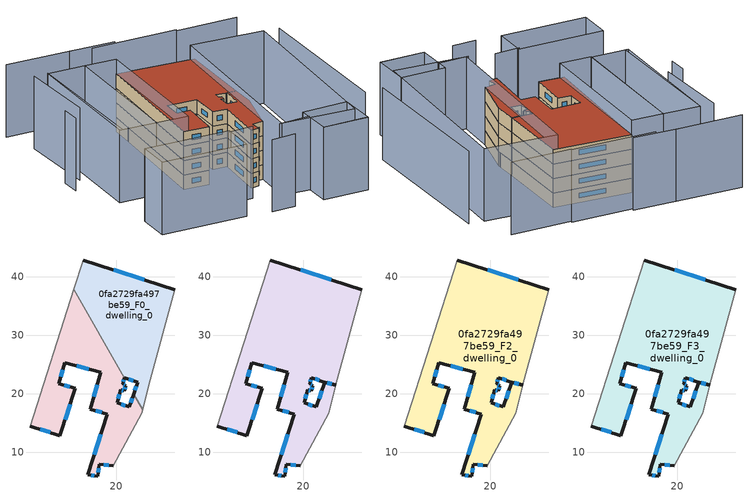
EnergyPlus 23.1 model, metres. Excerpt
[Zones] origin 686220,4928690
0fa2729fa497be59_F0_dwelling_0
 floor ground (EU_floor_Construction): 30,37.72 25.52,21.46 24.49,17.23 22.97,19.91 23.64,21.97 21.39,22.75 21.38,22.7 12.77,37.82 14.38,42.83 z0
 wall outside (EU_wall_Construction): 21.38,22.7 21.39,22.75 23.64,21.97 22.97,19.91 / 30,37.72 14.38,42.83 z0:3
 wall adiabatic (EU_wall_Construction): 24.49,17.23 25.52,21.46 30,37.72 / 14.38,42.83 12.77,37.82 z0:3
 wall to 0fa2729fa497be59_F0_dwelling_1 (EU_wall_Construction): 22.97,19.91 24.49,17.23 / 12.77,37.82 21.38,22.7 z0:3
 window (EU_Window_Construction): 23.42,21.28 23.19,20.6 / 22.14,22.49 22.89,22.23 / 24.79,39.42 19.58,41.13 z1:2
 roof outside (EU_roof_Construction): 25.51,21.44 25.52,21.46 25.52,21.49 23.36,22.07 23.64,21.97 23.63,21.94 z3
0fa2729fa497be59_F0_dwelling_1
 floor ground (EU_floor_Construction): 12.77,37.82 21.38,22.7 21.08,21.67 21.65,21.35 21.37,20.47 20.73,20.64 20.17,18.42 22.25,17.73 22.97,19.91 24.49,17.23 24.35,16.63 19.51,7.67 17.1,7.97 16.86,5.94 15.11,6.15 18.49,16.49 15.55,17.38 17.31,23.66 11.18,25.31 10.21,21.68 13.03,20.92 10.38,12.83 5.3,14.46 z0
 wall outside (EU_wall_Construction): 5.3,14.46 10.38,12.83 13.03,20.92 10.21,21.68 11.18,25.31 17.31,23.66 15.55,17.38 18.49,16.49 15.11,6.15 16.86,5.94 17.1,7.97 19.51,7.67 / 22.97,19.91 22.25,17.73 20.17,18.42 20.73,20.64 21.37,20.47 21.65,21.35 21.08,21.67 21.38,22.7 z0:3
 wall adiabatic (EU_wall_Construction): 12.77,37.82 5.3,14.46 / 19.51,7.67 24.35,16.63 24.49,17.23 z0:3
 window (EU_Window_Construction): 16.94,6.62 17.02,7.3 / 15.69,6.08 16.27,6.01 / 17.36,13.05 16.23,9.6 / 16.53,17.08 17.51,16.79 / 16.72,21.57 16.13,19.47 / 13.22,24.76 15.27,24.21 / 10.53,22.89 10.86,24.1 / 12.09,21.17 11.15,21.43 / 11.26,15.53 12.14,18.22 / 6.99,13.92 8.68,13.38 / 21.18,22.01 21.28,22.36 / 21.46,21.46 21.27,21.56 / 21.46,20.76 21.55,21.06 / 20.94,20.59 21.16,20.53 / 20.35,19.16 20.54,19.9 / 21.56,17.96 20.86,18.19 / 22.73,19.18 22.49,18.46 / 17.9,7.87 18.7,7.77 z1:2
0fa2729fa497be59_F1_dwelling_0
 floor to 0fa2729fa497be59_F0_dwelling_0 (EU_floor_Construction): 30,37.72 25.52,21.49 23.36,22.07 21.39,22.75 21.38,22.7 12.77,37.82 14.38,42.83 z3; 25.51,21.44 24.49,17.23 22.97,19.91 23.63,21.94 z3
 floor to 0fa2729fa497be59_F0_dwelling_1 (EU_floor_Construction): 12.77,37.82 21.38,22.7 21.08,21.67 21.65,21.35 21.37,20.47 20.73,20.64 20.17,18.42 22.25,17.73 22.97,19.91 24.49,17.23 24.35,16.63 19.51,7.67 17.1,7.97 16.86,5.94 15.11,6.15 18.49,16.49 15.55,17.38 17.31,23.66 11.18,25.31 10.21,21.68 13.03,20.92 10.38,12.83 5.3,14.46 z3
 wall outside (EU_wall_Construction): 5.3,14.46 10.38,12.83 13.03,20.92 10.21,21.68 11.18,25.31 17.31,23.66 15.55,17.38 18.49,16.49 15.11,6.15 16.86,5.94 17.1,7.97 19.51,7.67 / 30,37.72 14.38,42.83 / 25.53,21.49 23.36,22.07 / 25.51,21.44 23.63,21.95 22.25,17.73 20.17,18.42 20.73,20.64 21.37,20.47 21.65,21.35 21.08,21.67 21.39,22.75 23.36,22.07 z3:6
 wall adiabatic (EU_wall_Construction): 14.38,42.83 5.3,14.46 / 25.53,21.49 30,37.72 / 19.51,7.67 24.35,16.63 25.51,21.44 z3:6
 window (EU_Window_Construction): 11.26,15.53 12.14,18.22 / 6.99,13.92 8.68,13.38 / 24.79,39.42 19.58,41.13 / 24.8,21.68 24.08,21.87 / 22.05,22.52 22.7,22.3 / 21.19,22.03 21.29,22.39 / 21.46,21.46 21.27,21.56 / 21.46,20.76 21.55,21.06 / 20.94,20.59 21.16,20.53 / 20.35,19.16 20.54,19.9 / 21.56,17.96 20.86,18.19 / 23.17,20.54 22.71,19.14 / 24.89,21.61 24.26,21.78 / 17.9,7.87 18.7,7.77 / 16.94,6.62 17.02,7.3 / 15.69,6.08 16.27,6.01 / 17.36,13.05 16.23,9.6 / 16.53,17.08 17.51,16.79 / 16.72,21.57 16.13,19.47 / 13.22,24.76 15.27,24.21 / 10.53,22.89 10.86,24.1 / 12.09,21.17 11.15,21.43 z4:5
0fa2729fa497be59_F2_dwelling_0
 floor to 0fa2729fa497be59_F1_dwelling_0 (EU_floor_Construction): 30,37.72 25.53,21.49 23.36,22.07 21.39,22.75 21.08,21.67 21.65,21.35 21.37,20.47 20.73,20.64 20.17,18.42 22.25,17.73 23.63,21.95 25.51,21.44 24.35,16.63 19.51,7.67 17.1,7.97 16.86,5.94 15.11,6.15 18.49,16.49 15.55,17.38 17.31,23.66 11.18,25.31 10.21,21.68 13.03,20.92 10.38,12.83 5.3,14.46 14.38,42.83 z6
 wall outside (EU_wall_Construction): 5.3,14.46 10.38,12.83 13.03,20.92 10.21,21.68 11.18,25.31 17.31,23.66 15.55,17.38 18.49,16.49 15.11,6.15 16.86,5.94 17.1,7.97 19.51,7.67 / 30,37.72 14.38,42.83 / 25.53,21.49 23.36,22.07 / 25.51,21.44 23.63,21.95 22.25,17.73 20.17,18.42 20.73,20.64 21.37,20.47 21.65,21.35 21.08,21.67 21.39,22.75 23.36,22.07 z6:9
 wall adiabatic (EU_wall_Construction): 14.38,42.83 5.3,14.46 / 25.53,21.49 30,37.72 / 19.51,7.67 24.35,16.63 25.51,21.44 z6:9
 window (EU_Window_Construction): 11.26,15.53 12.14,18.22 / 6.99,13.92 8.68,13.38 / 24.79,39.42 19.58,41.13 / 24.8,21.68 24.08,21.87 / 22.05,22.52 22.7,22.3 / 21.19,22.03 21.29,22.39 / 21.46,21.46 21.27,21.56 / 21.46,20.76 21.55,21.06 / 20.94,20.59 21.16,20.53 / 20.35,19.16 20.54,19.9 / 21.56,17.96 20.86,18.19 / 23.17,20.54 22.71,19.14 / 24.89,21.61 24.26,21.78 / 17.9,7.87 18.7,7.77 / 16.94,6.62 17.02,7.3 / 15.69,6.08 16.27,6.01 / 17.36,13.05 16.23,9.6 / 16.53,17.08 17.51,16.79 / 16.72,21.57 16.13,19.47 / 13.22,24.76 15.27,24.21 / 10.53,22.89 10.86,24.1 / 12.09,21.17 11.15,21.43 z7:8
0fa2729fa497be59_F3_dwelling_0
 floor to 0fa2729fa497be59_F2_dwelling_0 (EU_floor_Construction): 30,37.72 25.53,21.49 23.36,22.07 21.39,22.75 21.08,21.67 21.65,21.35 21.37,20.47 20.73,20.64 20.17,18.42 22.25,17.73 23.63,21.95 25.51,21.44 24.35,16.63 19.51,7.67 17.1,7.97 16.86,5.94 15.11,6.15 18.49,16.49 15.55,17.38 17.31,23.66 11.18,25.31 10.21,21.68 13.03,20.92 10.38,12.83 5.3,14.46 14.38,42.83 z9
 wall outside (EU_wall_Construction): 5.3,14.46 10.38,12.83 13.03,20.92 10.21,21.68 11.18,25.31 17.31,23.66 15.55,17.38 18.49,16.49 15.11,6.15 16.86,5.94 17.1,7.97 19.51,7.67 / 30,37.72 14.38,42.83 / 25.53,21.49 23.36,22.07 / 25.51,21.44 23.63,21.95 22.25,17.73 20.17,18.42 20.73,20.64 21.37,20.47 21.65,21.35 21.08,21.67 21.39,22.75 23.36,22.07 z9:12
 wall adiabatic (EU_wall_Construction): 14.38,42.83 5.3,14.46 / 25.53,21.49 30,37.72 / 19.51,7.67 24.35,16.63 25.51,21.44 z9:12
 window (EU_Window_Construction): 11.26,15.53 12.14,18.22 / 6.99,13.92 8.68,13.38 / 24.79,39.42 19.58,41.13 / 24.8,21.68 24.08,21.87 / 22.05,22.52 22.7,22.3 / 21.19,22.03 21.29,22.39 / 21.46,21.46 21.27,21.56 / 21.46,20.76 21.55,21.06 / 20.94,20.59 21.16,20.53 / 20.35,19.16 20.54,19.9 / 21.56,17.96 20.86,18.19 / 23.17,20.54 22.71,19.14 / 24.89,21.61 24.26,21.78 / 17.9,7.87 18.7,7.77 / 16.94,6.62 17.02,7.3 / 15.69,6.08 16.27,6.01 / 17.36,13.05 16.23,9.6 / 16.53,17.08 17.51,16.79 / 16.72,21.57 16.13,19.47 / 13.22,24.76 15.27,24.21 / 10.53,22.89 10.86,24.1 / 12.09,21.17 11.15,21.43 z10:11
 roof outside (EU_roof_Construction): 19.51,7.67 24.35,16.63 25.51,21.44 23.63,21.95 22.25,17.73 20.17,18.42 20.73,20.64 21.37,20.47 21.65,21.35 21.08,21.67 21.39,22.75 23.36,22.07 25.53,21.49 30,37.72 14.38,42.83 5.3,14.46 10.38,12.83 13.03,20.92 10.21,21.68 11.18,25.31 17.31,23.66 15.55,17.38 18.49,16.49 15.11,6.15 16.86,5.94 17.1,7.97 z12
shading: 10.42,-4.59 15.46,-5.62 / 16.55,-0.12 22.88,-1.57 / 21.43,-7.14 30.56,-9.33 / 38.36,-0.57 46.81,32.16 / 44.38,41.4 31.91,44.68 / 19.71,48.92 10.62,51.63 / 32,45.02 14.64,49.67 / 11,51.54 -2.6,55.24 / 6.83,3.56 11.98,2.49 / -9.04,31.99 -9.97,28.07 / 0.42,46.92 -7.05,18.26 / -2.35,47.72 -6.1,31.13 / 23.41,0.76 32.71,-1.55 / 32.71,-1.55 30.75,-9.45 / 30.75,-9.45 21.45,-7.15 / 21.45,-7.15 23.41,0.76 / 17,-0.22 29.14,37.99 / 29.14,37.99 43.79,33.34 / 43.79,33.34 31.65,-4.88 / 31.65,-4.88 17,-0.22 / -0.23,16.04 7.96,44.67 / 7.96,44.67 14.38,42.83 / 14.38,42.83 6.19,14.21 / 6.19,14.21 -0.23,16.04 / 5.51,-2.79 -12.03,1.96 / -12.03,1.96 -10.19,8.79 / -10.19,8.79 7.36,4.04 / 7.36,4.04 5.51,-2.79 / 0.39,46.82 7.96,44.66 / 7.96,44.66 -0.16,16.14 / -0.16,16.14 -7.73,18.3 / -7.73,18.3 0.39,46.82 z0:15
[Building]
EU S2 Campaign: North Axis=0; Terrain=City; Solar Distribution=FullExterior
[Site:Location]
Bologna: Latitude=44.5; Longitude=11.25; Time Zone=1; Elevation=37
[SizingPeriod:WeatherFileDays]
AnnualSizingPeriod: Begin Month=1; Begin Day of Month=1; End Month=12; End Day of Month=31; Day of Week for Start Day=Monday; Use Weather File Daylight Saving Period=No; Use Weather File Rain and Snow Indicators=No
[MATERIAL]
EU_InternalMass_Material: Roughness=MediumRough; Thickness=0.1; Conductivity=1; Density=1800; Specific Heat=900; Thermal Absorptance=0.9; Solar Absorptance=0.7; Visible Absorptance=0.7
[MATERIAL:NOMASS] Roughness=MediumRough; Thermal Absorptance=0.9; Solar Absorptance=0.7; Visible Absorptance=0.7
Name | Thermal Resistance
EU_wall_NoMass | 0.937881
EU_roof_NoMass | 0.548572
EU_floor_NoMass | 0.71348
[WINDOWMATERIAL:SIMPLEGLAZINGSYSTEM]
EU_Window_SimpleGlazing: UFactor=4.25633; Solar Heat Gain Coefficient=0.85; Visible Transmittance=0.85
[CONSTRUCTION]
EU_wall_Construction: EU_wall_NoMass
EU_roof_Construction: EU_roof_NoMass
EU_floor_Construction: EU_floor_NoMass
EU_InternalMass_Construction: EU_InternalMass_Material
EU_Window_Construction: EU_Window_SimpleGlazing
[ZONE] Type=1; Multiplier=1; Ceiling Height=autocalculate; Floor Area=autocalculate; Part of Total Floor Area=Yes
Name | Volume
0fa2729fa497be59_F0_dwelling_0 | 648.661
0fa2729fa497be59_F1_dwelling_0; 0fa2729fa497be59_F2_dwelling_0; 0fa2729fa497be59_F3_dwelling_0 | 1297.09
0fa2729fa497be59_F0_dwelling_1 | 648.697
[INTERNALMASS] Construction=EU_InternalMass_Construction
Name | Zone or ZoneList | Surface Area
0fa2729fa497be59_F0_dwelling_0_EU_InternalMass | 0fa2729fa497be59_F0_dwelling_0 | 216.221
0fa2729fa497be59_F0_dwelling_1_EU_InternalMass | 0fa2729fa497be59_F0_dwelling_1 | 216.232
0fa2729fa497be59_F1_dwelling_0_EU_InternalMass | 0fa2729fa497be59_F1_dwelling_0 | 432.357
0fa2729fa497be59_F2_dwelling_0_EU_InternalMass | 0fa2729fa497be59_F2_dwelling_0 | 432.357
0fa2729fa497be59_F3_dwelling_0_EU_InternalMass | 0fa2729fa497be59_F3_dwelling_0 | 432.357
[OTHEREQUIPMENT] Fuel Type=Electricity; Design Level Calculation Method=Watts/Area; Power per Zone Floor Area=1; Fraction Latent=0; Fraction Radiant=0; Fraction Lost=0; Carbon Dioxide Generation Rate=0; EndUse Subcategory=EU_Step8_InternalGains
Name | Zone or ZoneList or Space or SpaceList | Schedule
EU_Step8_InternalGain_0fa2729fa497be59_F0_dwelling_0_f000 | 0fa2729fa497be59_F0_dwelling_0 | EU_Step8_GainSchedule_0fa2729fa497be59_F0_dwelling_0_f000
EU_Step8_InternalGain_0fa2729fa497be59_F0_dwelling_1_f000 | 0fa2729fa497be59_F0_dwelling_1 | EU_Step8_GainSchedule_0fa2729fa497be59_F0_dwelling_1_f000
EU_Step8_InternalGain_0fa2729fa497be59_F1_dwelling_0_f000 | 0fa2729fa497be59_F1_dwelling_0 | EU_Step8_GainSchedule_0fa2729fa497be59_F1_dwelling_0_f000
EU_Step8_InternalGain_0fa2729fa497be59_F2_dwelling_0_f000 | 0fa2729fa497be59_F2_dwelling_0 | EU_Step8_GainSchedule_0fa2729fa497be59_F2_dwelling_0_f000
EU_Step8_InternalGain_0fa2729fa497be59_F3_dwelling_0_f000 | 0fa2729fa497be59_F3_dwelling_0 | EU_Step8_GainSchedule_0fa2729fa497be59_F3_dwelling_0_f000
[ZONEVENTILATION:DESIGNFLOWRATE] Schedule=EU_AlwaysOn; Design Flow Rate Calculation Method=AirChanges/Hour; Air Changes per Hour=0.687892; Ventilation Type=Natural; Fan Pressure Rise=0; Fan Total Efficiency=1; Constant Term Coefficient=1; Temperature Term Coefficient=0; Velocity Term Coefficient=0; Velocity Squared Term Coefficient=0; Minimum Indoor Temperature=-100; Maximum Indoor Temperature=100; Delta Temperature=-100; Minimum Outdoor Temperature=-100; Maximum Outdoor Temperature=100; Maximum Wind Speed=40
Name | Zone or ZoneList or Space or SpaceList
EU_ConstantAir_0fa2729fa497be59_F0_dwelling_0 | 0fa2729fa497be59_F0_dwelling_0
EU_ConstantAir_0fa2729fa497be59_F0_dwelling_1 | 0fa2729fa497be59_F0_dwelling_1
EU_ConstantAir_0fa2729fa497be59_F1_dwelling_0 | 0fa2729fa497be59_F1_dwelling_0
EU_ConstantAir_0fa2729fa497be59_F2_dwelling_0 | 0fa2729fa497be59_F2_dwelling_0
EU_ConstantAir_0fa2729fa497be59_F3_dwelling_0 | 0fa2729fa497be59_F3_dwelling_0
[HVACTEMPLATE:THERMOSTAT] Constant Heating Setpoint=20; Constant Cooling Setpoint=50
EU_HeatOnly_0fa2729fa497be59_F0_dwelling_0; EU_HeatOnly_0fa2729fa497be59_F0_dwelling_1; EU_HeatOnly_0fa2729fa497be59_F1_dwelling_0; EU_HeatOnly_0fa2729fa497be59_F2_dwelling_0; EU_HeatOnly_0fa2729fa497be59_F3_dwelling_0
[HVACTEMPLATE:ZONE:IDEALLOADSAIRSYSTEM] System Availability Schedule=EU_AlwaysOn; Maximum Heating Supply Air Temperature=50; Minimum Cooling Supply Air Temperature=13; Maximum Heating Supply Air Humidity Ratio=0.0156; Minimum Cooling Supply Air Humidity Ratio=0.0077; Heating Limit=NoLimit; Cooling Limit=NoLimit; Heating Availability Schedule=EU_AlwaysOn; Cooling Availability Schedule=EU_CoolingOff; Dehumidification Control Type=ConstantSensibleHeatRatio; Cooling Sensible Heat Ratio=0.7; Dehumidification Setpoint=60; Humidification Control Type=None; Humidification Setpoint=30; Outdoor Air Method=None; Outdoor Air Flow Rate per Person=0.00944; Outdoor Air Flow Rate per Zone Floor Area=0; Outdoor Air Flow Rate per Zone=0; Demand Controlled Ventilation Type=None; Outdoor Air Economizer Type=NoEconomizer; Heat Recovery Type=None; Sensible Heat Recovery Effectiveness=0.7; Latent Heat Recovery Effectiveness=0.65
Name | Template Thermostat
0fa2729fa497be59_F0_dwelling_0 | EU_HeatOnly_0fa2729fa497be59_F0_dwelling_0
0fa2729fa497be59_F0_dwelling_1 | EU_HeatOnly_0fa2729fa497be59_F0_dwelling_1
0fa2729fa497be59_F1_dwelling_0 | EU_HeatOnly_0fa2729fa497be59_F1_dwelling_0
0fa2729fa497be59_F2_dwelling_0 | EU_HeatOnly_0fa2729fa497be59_F2_dwelling_0
0fa2729fa497be59_F3_dwelling_0 | EU_HeatOnly_0fa2729fa497be59_F3_dwelling_0
[SIZING:ZONE] Zone Cooling Design Supply Air Temperature Input Method=SupplyAirTemperature; Zone Cooling Design Supply Air Temperature=13; Zone Heating Design Supply Air Temperature Input Method=SupplyAirTemperature; Zone Heating Design Supply Air Temperature=50; Zone Cooling Design Supply Air Humidity Ratio=0.008; Zone Heating Design Supply Air Humidity Ratio=0.008; Cooling Design Air Flow Method=DesignDay; Cooling Design Air Flow Rate=0; Cooling Minimum Air Flow per Zone Floor Area=0.000762; Cooling Minimum Air Flow=0; Cooling Minimum Air Flow Fraction=0.2; Heating Design Air Flow Method=DesignDay; Heating Design Air Flow Rate=0; Heating Maximum Air Flow per Zone Floor Area=0.002032; Heating Maximum Air Flow=0.141576; Heating Maximum Air Flow Fraction=0.3; Account for Dedicated Outdoor Air System=No; Dedicated Outdoor Air System Control Strategy=NeutralSupplyAir; Dedicated Outdoor Air Low Setpoint Temperature for Design=autosize; Dedicated Outdoor Air High Setpoint Temperature for Design=autosize; Zone Load Sizing Method=Sensible Load Only No Latent Load; Zone Latent Cooling Design Supply Air Humidity Ratio Input Method=HumidityRatioDifference; Zone Cooling Design Supply Air Humidity Ratio Difference=0.005; Zone Latent Heating Design Supply Air Humidity Ratio Input Method=HumidityRatioDifference; Zone Humidification Design Supply Air Humidity Ratio Difference=0.005
0fa2729fa497be59_F0_dwelling_0; 0fa2729fa497be59_F0_dwelling_1; 0fa2729fa497be59_F1_dwelling_0; 0fa2729fa497be59_F2_dwelling_0; 0fa2729fa497be59_F3_dwelling_0
[SCHEDULE:CONSTANT]
Name | Hourly Value
EU_AlwaysOn | 1
EU_CoolingOff | 0
[SCHEDULE:FILE] Column Number=1; Rows to Skip at Top=0; Number of Hours of Data=8760; Column Separator=Comma; Interpolate to Timestep=No; Minutes per Item=60; Adjust Schedule for Daylight Savings=Yes
Name | File
EU_Step8_GainSchedule_0fa2729fa497be59_F0_dwelling_0_f000 | ../../schedules/0fa2729fa497be59/0fa2729fa497be59_F0_dwelling_0_f000_gain.csv
EU_Step8_GainSchedule_0fa2729fa497be59_F0_dwelling_1_f000 | ../../schedules/0fa2729fa497be59/0fa2729fa497be59_F0_dwelling_1_f000_gain.csv
EU_Step8_GainSchedule_0fa2729fa497be59_F1_dwelling_0_f000 | ../../schedules/0fa2729fa497be59/0fa2729fa497be59_F1_dwelling_0_f000_gain.csv
EU_Step8_GainSchedule_0fa2729fa497be59_F2_dwelling_0_f000 | ../../schedules/0fa2729fa497be59/0fa2729fa497be59_F2_dwelling_0_f000_gain.csv
EU_Step8_GainSchedule_0fa2729fa497be59_F3_dwelling_0_f000 | ../../schedules/0fa2729fa497be59/0fa2729fa497be59_F3_dwelling_0_f000_gain.csv
